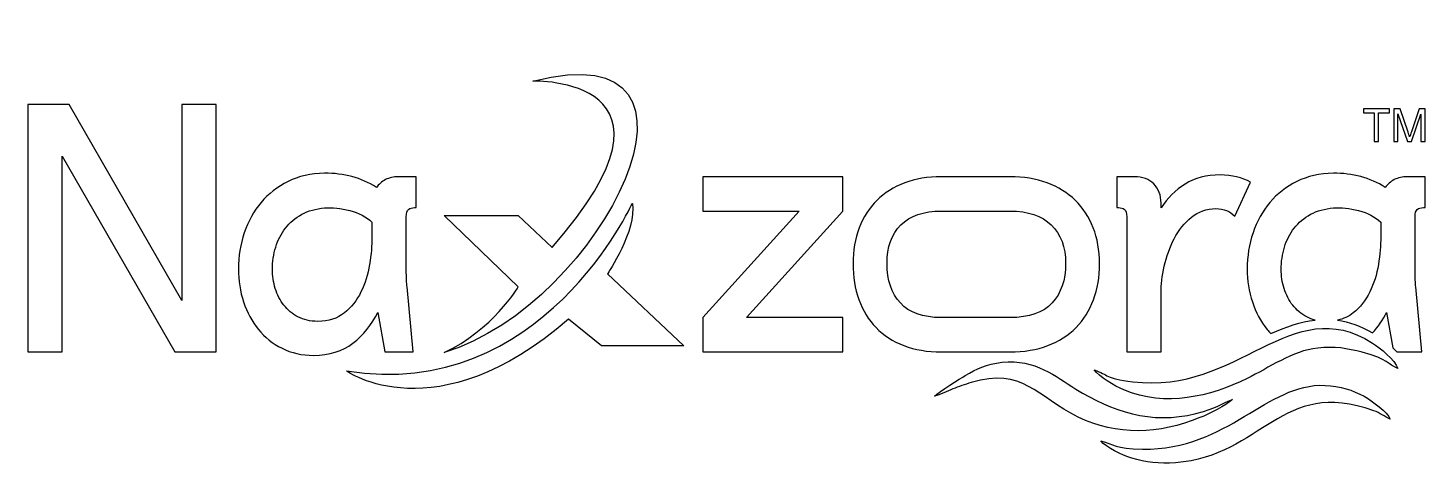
# Model space of a CAD drawing. Header units: centimetres. Extents: x -4.99 to 4.97, y -1.4 to 1.71.
import ezdxf

# ---------------------------------------------------------------- set-up
doc = ezdxf.new("R2010")
doc.units = ezdxf.units.CM
doc.header["$MEASUREMENT"] = 0
doc.layers.add('Layer 1', color=7, linetype='Continuous')

msp = doc.modelspace()

# ---------------------------------------------------------------- linework, layer by layer
at = {"layer": 'Layer 1', "color": 146}
for points, knots in [([(-1.49136, 0.37199), (-1.49136, 0.37199), (-2.02041, 0.37199), (-2.02041, 0.37199), (-2.02041, 0.37199), (-1.49136, -0.13631), (-1.49136, -0.13631), (-1.49136, -0.13631), (-1.67588, -0.44723), (-2.02041, -0.60296), (-0.89317, -0.26924), (0.08192, 1.70811), (-1.38759, 1.32976), (-1.38759, 1.32976), (-0.18008, 1.36182), (-1.24989, 0.14508), (-1.24989, 0.14508), (-1.49136, 0.37199), (-1.49136, 0.37199)], [0, 0, 0, 0, 0.1666667, 0.1666667, 0.1666667, 0.3333333, 0.3333333, 0.3333333, 0.5, 0.5, 0.5, 0.6666667, 0.6666667, 0.6666667, 0.8333333, 0.8333333, 0.8333333, 1, 1, 1, 1]), ([(-4.69193, 1.16254), (-4.69193, 1.16254), (-3.88931, -0.23226), (-3.88931, -0.23226), (-3.88931, -0.23226), (-3.88931, 1.16254), (-3.88931, 1.16254), (-3.88931, 1.16254), (-3.64461, 1.16254), (-3.64461, 1.16254), (-3.64461, 1.16254), (-3.64461, -0.5993), (-3.64461, -0.5993), (-3.64461, -0.5993), (-3.93825, -0.5993), (-3.93825, -0.5993), (-3.93825, -0.5993), (-4.74089, 0.79549), (-4.74089, 0.79549), (-4.74089, 0.79549), (-4.74089, -0.5993), (-4.74089, -0.5993), (-4.74089, -0.5993), (-4.98558, -0.5993), (-4.98558, -0.5993), (-4.98558, -0.5993), (-4.98558, 1.16254), (-4.98558, 1.16254), (-4.98558, 1.16254), (-4.69193, 1.16254), (-4.69193, 1.16254)], [0, 0, 0, 0, 0.1, 0.1, 0.1, 0.2, 0.2, 0.2, 0.3, 0.3, 0.3, 0.4, 0.4, 0.4, 0.5, 0.5, 0.5, 0.6, 0.6, 0.6, 0.7, 0.7, 0.7, 0.8, 0.8, 0.8, 0.9, 0.9, 0.9, 1, 1, 1, 1]), ([(-3.48555, -0.00958), (-3.48555, 0.08178), (-3.47169, 0.16824), (-3.44395, 0.24981), (-3.41623, 0.33137), (-3.37625, 0.40315), (-3.32404, 0.46515), (-3.27183, 0.52713), (-3.20781, 0.57689), (-3.13196, 0.61441), (-3.05609, 0.65194), (-2.96923, 0.6715), (-2.87135, 0.67314), (-2.73432, 0.67477), (-2.61114, 0.64133), (-2.50184, 0.57281), (-2.48553, 0.59565), (-2.46392, 0.61401), (-2.43699, 0.62788), (-2.41008, 0.64174), (-2.3795, 0.64867), (-2.34523, 0.64867), (-2.34523, 0.64867), (-2.21799, 0.64867), (-2.21799, 0.64867), (-2.21799, 0.64867), (-2.21799, 0.42844), (-2.21799, 0.42844), (-2.21799, 0.42844), (-2.23022, 0.42844), (-2.23022, 0.42844), (-2.24817, 0.42844), (-2.26244, 0.42436), (-2.27305, 0.4162), (-2.28364, 0.40805), (-2.28895, 0.3901), (-2.28895, 0.36237), (-2.28895, 0.36237), (-2.28895, -0.03894), (-2.28895, -0.03894), (-2.28895, -0.05362), (-2.28854, -0.06994), (-2.28773, -0.08788), (-2.28692, -0.10583), (-2.28569, -0.12214), (-2.28406, -0.13682), (-2.28406, -0.13682), (-2.24001, -0.5993), (-2.24001, -0.5993), (-2.24001, -0.5993), (-2.44312, -0.5993), (-2.44312, -0.5993), (-2.44312, -0.5993), (-2.49206, -0.31791), (-2.49206, -0.31791), (-2.5361, -0.40599), (-2.59524, -0.479), (-2.66946, -0.53691), (-2.7437, -0.59483), (-2.83709, -0.62379), (-2.94965, -0.62379), (-3.03285, -0.62379), (-3.10789, -0.60706), (-3.17478, -0.57362), (-3.24166, -0.54018), (-3.29795, -0.49531), (-3.34362, -0.43903), (-3.3893, -0.38275), (-3.42436, -0.31749), (-3.44885, -0.24327), (-3.47332, -0.16904), (-3.48555, -0.09115), (-3.48555, -0.00958)], [0, 0, 0, 0, 0.0416667, 0.0416667, 0.0416667, 0.0833333, 0.0833333, 0.0833333, 0.125, 0.125, 0.125, 0.1666667, 0.1666667, 0.1666667, 0.2083333, 0.2083333, 0.2083333, 0.25, 0.25, 0.25, 0.2916667, 0.2916667, 0.2916667, 0.3333333, 0.3333333, 0.3333333, 0.375, 0.375, 0.375, 0.4166667, 0.4166667, 0.4166667, 0.4583333, 0.4583333, 0.4583333, 0.5, 0.5, 0.5, 0.5416667, 0.5416667, 0.5416667, 0.5833333, 0.5833333, 0.5833333, 0.625, 0.625, 0.625, 0.6666667, 0.6666667, 0.6666667, 0.7083333, 0.7083333, 0.7083333, 0.75, 0.75, 0.75, 0.7916667, 0.7916667, 0.7916667, 0.8333333, 0.8333333, 0.8333333, 0.875, 0.875, 0.875, 0.9166667, 0.9166667, 0.9166667, 0.9583333, 0.9583333, 0.9583333, 1, 1, 1, 1]), ([(-0.17476, -0.35461), (-0.17476, -0.35461), (0.51042, 0.40397), (0.51042, 0.40397), (0.51042, 0.40397), (-0.17476, 0.40397), (-0.17476, 0.40397), (-0.17476, 0.40397), (-0.17476, 0.64867), (-0.17476, 0.64867), (-0.17476, 0.64867), (0.82118, 0.64867), (0.82118, 0.64867), (0.82118, 0.64867), (0.82118, 0.40397), (0.82118, 0.40397), (0.82118, 0.40397), (0.13601, -0.35461), (0.13601, -0.35461), (0.13601, -0.35461), (0.82118, -0.35461), (0.82118, -0.35461), (0.82118, -0.35461), (0.82118, -0.5993), (0.82118, -0.5993), (0.82118, -0.5993), (-0.17476, -0.5993), (-0.17476, -0.5993), (-0.17476, -0.5993), (-0.17476, -0.35461), (-0.17476, -0.35461)], [0, 0, 0, 0, 0.1, 0.1, 0.1, 0.2, 0.2, 0.2, 0.3, 0.3, 0.3, 0.4, 0.4, 0.4, 0.5, 0.5, 0.5, 0.6, 0.6, 0.6, 0.7, 0.7, 0.7, 0.8, 0.8, 0.8, 0.9, 0.9, 0.9, 1, 1, 1, 1]), ([(0.89459, 0.02957), (0.89459, 0.12257), (0.90928, 0.20739), (0.93863, 0.28407), (0.968, 0.36074), (1.01001, 0.426), (1.06466, 0.47983), (1.11931, 0.53366), (1.18538, 0.57526), (1.26288, 0.60463), (1.34036, 0.63399), (1.42722, 0.64867), (1.52347, 0.64867), (1.52347, 0.64867), (2.01289, 0.64867), (2.01289, 0.64867), (2.11076, 0.64867), (2.19927, 0.63399), (2.27838, 0.60463), (2.3575, 0.57526), (2.42439, 0.53366), (2.47904, 0.47983), (2.53369, 0.426), (2.57611, 0.36115), (2.60628, 0.2853), (2.63647, 0.20943), (2.65155, 0.1242), (2.65155, 0.02957), (2.65155, -0.06504), (2.63727, -0.15069), (2.60873, -0.22735), (2.58017, -0.30403), (2.53858, -0.3701), (2.48393, -0.42557), (2.42928, -0.48103), (2.3624, -0.52385), (2.28328, -0.55404), (2.20416, -0.58421), (2.11402, -0.5993), (2.01289, -0.5993), (2.01289, -0.5993), (1.52347, -0.5993), (1.52347, -0.5993), (1.42397, -0.5993), (1.33505, -0.58421), (1.25676, -0.55404), (1.17844, -0.52385), (1.11237, -0.48103), (1.05855, -0.42557), (1.0047, -0.3701), (0.96392, -0.30362), (0.93619, -0.22613), (0.90846, -0.14864), (0.89459, -0.0634), (0.89459, 0.02957)], [0, 0, 0, 0, 0.0555556, 0.0555556, 0.0555556, 0.1111111, 0.1111111, 0.1111111, 0.1666667, 0.1666667, 0.1666667, 0.2222222, 0.2222222, 0.2222222, 0.2777778, 0.2777778, 0.2777778, 0.3333333, 0.3333333, 0.3333333, 0.3888889, 0.3888889, 0.3888889, 0.4444444, 0.4444444, 0.4444444, 0.5, 0.5, 0.5, 0.5555556, 0.5555556, 0.5555556, 0.6111111, 0.6111111, 0.6111111, 0.6666667, 0.6666667, 0.6666667, 0.7222222, 0.7222222, 0.7222222, 0.7777778, 0.7777778, 0.7777778, 0.8333333, 0.8333333, 0.8333333, 0.8888889, 0.8888889, 0.8888889, 0.9444444, 0.9444444, 0.9444444, 1, 1, 1, 1]), ([(3.61569, 0.36727), (3.58142, 0.40315), (3.53656, 0.4211), (3.48109, 0.4211), (3.41421, 0.4211), (3.35589, 0.40071), (3.30612, 0.35992), (3.25637, 0.31914), (3.21559, 0.26816), (3.18377, 0.20698), (3.15196, 0.14581), (3.12832, 0.08056), (3.11281, 0.01122), (3.09731, -0.05812), (3.08957, -0.12133), (3.08957, -0.17842), (3.08957, -0.17842), (3.08957, -0.5993), (3.08957, -0.5993), (3.08957, -0.5993), (2.84487, -0.5993), (2.84487, -0.5993), (2.84487, -0.5993), (2.84487, 0.36237), (2.84487, 0.36237), (2.84487, 0.3901), (2.83957, 0.40805), (2.82896, 0.4162), (2.81836, 0.42436), (2.80409, 0.42844), (2.78614, 0.42844), (2.78614, 0.42844), (2.7739, 0.42844), (2.7739, 0.42844), (2.7739, 0.42844), (2.7739, 0.64867), (2.7739, 0.64867), (2.7739, 0.64867), (2.90115, 0.64867), (2.90115, 0.64867), (2.95824, 0.64867), (3.00393, 0.63154), (3.03818, 0.59728), (3.07244, 0.56303), (3.08957, 0.51735), (3.08957, 0.46025), (3.08957, 0.46025), (3.08957, 0.42599), (3.08957, 0.42599), (3.13526, 0.49614), (3.19235, 0.55283), (3.26087, 0.59607), (3.32938, 0.6393), (3.41257, 0.66091), (3.51045, 0.66091), (3.59529, 0.66091), (3.66788, 0.64378), (3.72825, 0.60952), (3.72825, 0.60952), (3.61569, 0.36727), (3.61569, 0.36727)], [0, 0, 0, 0, 0.05, 0.05, 0.05, 0.1, 0.1, 0.1, 0.15, 0.15, 0.15, 0.2, 0.2, 0.2, 0.25, 0.25, 0.25, 0.3, 0.3, 0.3, 0.35, 0.35, 0.35, 0.4, 0.4, 0.4, 0.45, 0.45, 0.45, 0.5, 0.5, 0.5, 0.55, 0.55, 0.55, 0.6, 0.6, 0.6, 0.65, 0.65, 0.65, 0.7, 0.7, 0.7, 0.75, 0.75, 0.75, 0.8, 0.8, 0.8, 0.85, 0.85, 0.85, 0.9, 0.9, 0.9, 0.95, 0.95, 0.95, 1, 1, 1, 1]), ([(3.70376, -0.00958), (3.70376, 0.08178), (3.71763, 0.16824), (3.74536, 0.24981), (3.7731, 0.33137), (3.81307, 0.40315), (3.86528, 0.46515), (3.91748, 0.52713), (3.9815, 0.57689), (4.05736, 0.61441), (4.13323, 0.65194), (4.22009, 0.6715), (4.31797, 0.67314), (4.455, 0.67477), (4.57817, 0.64133), (4.68747, 0.57281), (4.70378, 0.59565), (4.7254, 0.61401), (4.75232, 0.62788), (4.77924, 0.64174), (4.80982, 0.64867), (4.84408, 0.64867), (4.84408, 0.64867), (4.97133, 0.64867), (4.97133, 0.64867), (4.97133, 0.64867), (4.97133, 0.42844), (4.97133, 0.42844), (4.97133, 0.42844), (4.95909, 0.42844), (4.95909, 0.42844), (4.94114, 0.42844), (4.92687, 0.42436), (4.91626, 0.4162), (4.90567, 0.40805), (4.90036, 0.3901), (4.90036, 0.36237), (4.90036, 0.36237), (4.90036, -0.03894), (4.90036, -0.03894), (4.90036, -0.05362), (4.90078, -0.06994), (4.90159, -0.08788), (4.9024, -0.10583), (4.90363, -0.12214), (4.90526, -0.13682), (4.90526, -0.13682), (4.9493, -0.5993), (4.9493, -0.5993), (4.9493, -0.5993), (4.76986, -0.5993), (4.76986, -0.5993), (4.76076, -0.58969), (4.75117, -0.58025), (4.74129, -0.57109), (4.74129, -0.57109), (4.69726, -0.31791), (4.69726, -0.31791), (4.66993, -0.37257), (4.63678, -0.42141), (4.59782, -0.46445), (4.51148, -0.4134), (4.42912, -0.38475), (4.34841, -0.37336), (4.39053, -0.36405), (4.42727, -0.34679), (4.45867, -0.32158), (4.50843, -0.2816), (4.54799, -0.23185), (4.57735, -0.17231), (4.60672, -0.11277), (4.62711, -0.0475), (4.63853, 0.02345), (4.64995, 0.09442), (4.65566, 0.16008), (4.65566, 0.22044), (4.65566, 0.22044), (4.65566, 0.32567), (4.65566, 0.32567), (4.61488, 0.36318), (4.56227, 0.39051), (4.49783, 0.40763), (4.43338, 0.42477), (4.37344, 0.43088), (4.31797, 0.42599), (4.25598, 0.4211), (4.20174, 0.40601), (4.15524, 0.38072), (4.10875, 0.35544), (4.07001, 0.3228), (4.03901, 0.28285), (4.00801, 0.24288), (3.98477, 0.19761), (3.96927, 0.14704), (3.95377, 0.09646), (3.94601, 0.04344), (3.94601, -0.01203), (3.94601, -0.0577), (3.95296, -0.10297), (3.96683, -0.14784), (3.9807, -0.19271), (4.00108, -0.23226), (4.028, -0.26651), (4.05492, -0.30076), (4.08836, -0.32851), (4.12831, -0.34972), (4.14666, -0.35945), (4.16647, -0.36695), (4.18774, -0.37221), (4.08406, -0.38461), (3.98054, -0.42064), (3.87207, -0.46903), (3.86292, -0.45942), (3.85413, -0.44941), (3.84569, -0.43903), (3.80001, -0.38275), (3.76495, -0.31749), (3.74047, -0.24327), (3.716, -0.16904), (3.70376, -0.09115), (3.70376, -0.00958)], [0, 0, 0, 0, 0.025, 0.025, 0.025, 0.05, 0.05, 0.05, 0.075, 0.075, 0.075, 0.1, 0.1, 0.1, 0.125, 0.125, 0.125, 0.15, 0.15, 0.15, 0.175, 0.175, 0.175, 0.2, 0.2, 0.2, 0.225, 0.225, 0.225, 0.25, 0.25, 0.25, 0.275, 0.275, 0.275, 0.3, 0.3, 0.3, 0.325, 0.325, 0.325, 0.35, 0.35, 0.35, 0.375, 0.375, 0.375, 0.4, 0.4, 0.4, 0.425, 0.425, 0.425, 0.45, 0.45, 0.45, 0.475, 0.475, 0.475, 0.5, 0.5, 0.5, 0.525, 0.525, 0.525, 0.55, 0.55, 0.55, 0.575, 0.575, 0.575, 0.6, 0.6, 0.6, 0.625, 0.625, 0.625, 0.65, 0.65, 0.65, 0.675, 0.675, 0.675, 0.7, 0.7, 0.7, 0.725, 0.725, 0.725, 0.75, 0.75, 0.75, 0.775, 0.775, 0.775, 0.8, 0.8, 0.8, 0.825, 0.825, 0.825, 0.85, 0.85, 0.85, 0.875, 0.875, 0.875, 0.9, 0.9, 0.9, 0.925, 0.925, 0.925, 0.95, 0.95, 0.95, 0.975, 0.975, 0.975, 1, 1, 1, 1]), ([(-2.53366, 0.32567), (-2.57444, 0.36318), (-2.62705, 0.39051), (-2.69149, 0.40763), (-2.75593, 0.42477), (-2.81589, 0.43088), (-2.87135, 0.42599), (-2.93334, 0.4211), (-2.98758, 0.40601), (-3.03408, 0.38072), (-3.08056, 0.35544), (-3.11932, 0.3228), (-3.15031, 0.28285), (-3.1813, 0.24288), (-3.20455, 0.19761), (-3.22005, 0.14704), (-3.23554, 0.09646), (-3.2433, 0.04344), (-3.2433, -0.01203), (-3.2433, -0.0577), (-3.23636, -0.10297), (-3.22249, -0.14784), (-3.20863, -0.19271), (-3.18824, -0.23226), (-3.16131, -0.26651), (-3.1344, -0.30076), (-3.10096, -0.32851), (-3.061, -0.34972), (-3.02102, -0.37092), (-2.97412, -0.38153), (-2.92028, -0.38153), (-2.84361, -0.38153), (-2.7804, -0.36153), (-2.73064, -0.32158), (-2.68089, -0.2816), (-2.64132, -0.23185), (-2.61197, -0.17231), (-2.5826, -0.11277), (-2.56222, -0.0475), (-2.55078, 0.02345), (-2.53937, 0.09442), (-2.53366, 0.16008), (-2.53366, 0.22044), (-2.53366, 0.22044), (-2.53366, 0.32567), (-2.53366, 0.32567)], [0, 0, 0, 0, 0.0666667, 0.0666667, 0.0666667, 0.1333333, 0.1333333, 0.1333333, 0.2, 0.2, 0.2, 0.2666667, 0.2666667, 0.2666667, 0.3333333, 0.3333333, 0.3333333, 0.4, 0.4, 0.4, 0.4666667, 0.4666667, 0.4666667, 0.5333333, 0.5333333, 0.5333333, 0.6, 0.6, 0.6, 0.6666667, 0.6666667, 0.6666667, 0.7333333, 0.7333333, 0.7333333, 0.8, 0.8, 0.8, 0.8666667, 0.8666667, 0.8666667, 0.9333333, 0.9333333, 0.9333333, 1, 1, 1, 1]), ([(2.01289, -0.35461), (2.14992, -0.35461), (2.25024, -0.31993), (2.31387, -0.25061), (2.37748, -0.18128), (2.4093, -0.08787), (2.4093, 0.02957), (2.4093, 0.14704), (2.37545, 0.2388), (2.30775, 0.30486), (2.24004, 0.37094), (2.14176, 0.40397), (2.01289, 0.40397), (2.01289, 0.40397), (1.52347, 0.40397), (1.52347, 0.40397), (1.39786, 0.40397), (1.30202, 0.37094), (1.23595, 0.30486), (1.16988, 0.2388), (1.13684, 0.14704), (1.13684, 0.02957), (1.13684, -0.08787), (1.16866, -0.18128), (1.23229, -0.25061), (1.29591, -0.31993), (1.39296, -0.35461), (1.52347, -0.35461), (1.52347, -0.35461), (2.01289, -0.35461), (2.01289, -0.35461)], [0, 0, 0, 0, 0.1, 0.1, 0.1, 0.2, 0.2, 0.2, 0.3, 0.3, 0.3, 0.4, 0.4, 0.4, 0.5, 0.5, 0.5, 0.6, 0.6, 0.6, 0.7, 0.7, 0.7, 0.8, 0.8, 0.8, 0.9, 0.9, 0.9, 1, 1, 1, 1])]:
    msp.add_open_spline(points, degree=3, knots=knots, dxfattribs=at)
at = {"layer": 'Layer 1', "color": 250}
for points, knots in [([(4.60956, 0.89829), (4.60956, 0.89829), (4.60956, 1.1043), (4.60956, 1.1043), (4.60956, 1.1043), (4.53263, 1.1043), (4.53263, 1.1043), (4.53263, 1.1043), (4.53263, 1.13168), (4.53263, 1.13168), (4.53263, 1.13168), (4.71744, 1.13168), (4.71744, 1.13168), (4.71744, 1.13168), (4.71744, 1.1043), (4.71744, 1.1043), (4.71744, 1.1043), (4.64053, 1.1043), (4.64053, 1.1043), (4.64053, 1.1043), (4.64053, 0.89829), (4.64053, 0.89829), (4.64053, 0.89829), (4.60956, 0.89829), (4.60956, 0.89829)], [0, 0, 0, 0, 0.125, 0.125, 0.125, 0.25, 0.25, 0.25, 0.375, 0.375, 0.375, 0.5, 0.5, 0.5, 0.625, 0.625, 0.625, 0.75, 0.75, 0.75, 0.875, 0.875, 0.875, 1, 1, 1, 1]), ([(4.74869, 0.89829), (4.74869, 0.89829), (4.74869, 1.13168), (4.74869, 1.13168), (4.74869, 1.13168), (4.79498, 1.13168), (4.79498, 1.13168), (4.79498, 1.13168), (4.85017, 0.96647), (4.85017, 0.96647), (4.85528, 0.95109), (4.85897, 0.93958), (4.86131, 0.93192), (4.86396, 0.9404), (4.86815, 0.95289), (4.8738, 0.96935), (4.8738, 0.96935), (4.92998, 1.13168), (4.92998, 1.13168), (4.92998, 1.13168), (4.97132, 1.13168), (4.97132, 1.13168), (4.97132, 1.13168), (4.97132, 0.89829), (4.97132, 0.89829), (4.97132, 0.89829), (4.94166, 0.89829), (4.94166, 0.89829), (4.94166, 0.89829), (4.94166, 1.09355), (4.94166, 1.09355), (4.94166, 1.09355), (4.87353, 0.89829), (4.87353, 0.89829), (4.87353, 0.89829), (4.84572, 0.89829), (4.84572, 0.89829), (4.84572, 0.89829), (4.77835, 1.09712), (4.77835, 1.09712), (4.77835, 1.09712), (4.77835, 0.89829), (4.77835, 0.89829), (4.77835, 0.89829), (4.74869, 0.89829), (4.74869, 0.89829)], [0, 0, 0, 0, 0.0666667, 0.0666667, 0.0666667, 0.1333333, 0.1333333, 0.1333333, 0.2, 0.2, 0.2, 0.2666667, 0.2666667, 0.2666667, 0.3333333, 0.3333333, 0.3333333, 0.4, 0.4, 0.4, 0.4666667, 0.4666667, 0.4666667, 0.5333333, 0.5333333, 0.5333333, 0.6, 0.6, 0.6, 0.6666667, 0.6666667, 0.6666667, 0.7333333, 0.7333333, 0.7333333, 0.8, 0.8, 0.8, 0.8666667, 0.8666667, 0.8666667, 0.9333333, 0.9333333, 0.9333333, 1, 1, 1, 1])]:
    msp.add_open_spline(points, degree=3, knots=knots, dxfattribs=at)
at = {"layer": 'Layer 1', "color": 153}
for points, knots in [([(-0.67821, 0.45888), (-0.67821, 0.45888), (-1.32287, -0.96082), (-2.71492, -0.73478), (-2.71492, -0.73478), (-2.08317, -1.18987), (-1.13274, -0.3655), (-1.13274, -0.3655), (-0.89748, -0.55564), (-0.89748, -0.55564), (-0.89748, -0.55564), (-0.31177, -0.55564), (-0.31177, -0.55564), (-0.31177, -0.55564), (-0.85555, -0.04334), (-0.85555, -0.04334), (-0.85555, -0.04334), (-0.644, 0.26984), (-0.67821, 0.45888)], [0, 0, 0, 0, 0.1666667, 0.1666667, 0.1666667, 0.3333333, 0.3333333, 0.3333333, 0.5, 0.5, 0.5, 0.6666667, 0.6666667, 0.6666667, 0.8333333, 0.8333333, 0.8333333, 1, 1, 1, 1]), ([(2.61331, -0.72655), (2.64628, -0.77358), (2.75873, -0.84199), (2.82363, -0.86947), (3.1233, -0.99633), (3.43879, -0.91649), (3.70274, -0.78864), (3.85796, -0.71346), (4.02517, -0.59111), (4.2063, -0.57172), (4.3267, -0.55882), (4.41641, -0.57354), (4.52365, -0.6022), (4.71506, -0.65334), (4.70335, -0.68795), (4.77708, -0.7164), (4.75897, -0.65674), (4.64951, -0.57065), (4.59594, -0.53615), (4.01869, -0.16435), (3.64012, -0.90856), (2.88823, -0.81131), (2.68557, -0.7851), (2.71974, -0.7648), (2.61331, -0.72655)], [0, 0, 0, 0, 0.125, 0.125, 0.125, 0.25, 0.25, 0.25, 0.375, 0.375, 0.375, 0.5, 0.5, 0.5, 0.625, 0.625, 0.625, 0.75, 0.75, 0.75, 0.875, 0.875, 0.875, 1, 1, 1, 1]), ([(1.47626, -0.91438), (1.51326, -0.90529), (1.56784, -0.87831), (1.60546, -0.86303), (1.64957, -0.84512), (1.68908, -0.83211), (1.73682, -0.81753), (2.10255, -0.70583), (2.20496, -0.91948), (2.4989, -1.06319), (2.77462, -1.19799), (3.07586, -1.18667), (3.36688, -1.06748), (3.43202, -1.0408), (3.55375, -0.97993), (3.59799, -0.93914), (3.50649, -0.97126), (3.49792, -0.99765), (3.33805, -1.03808), (3.01734, -1.1192), (2.73799, -1.02105), (2.48222, -0.8637), (2.33663, -0.77413), (2.19568, -0.64964), (1.95796, -0.67304), (1.84422, -0.68424), (1.77504, -0.72006), (1.69395, -0.76802), (1.66343, -0.78607), (1.50231, -0.88246), (1.47626, -0.91438)], [0, 0, 0, 0, 0.1, 0.1, 0.1, 0.2, 0.2, 0.2, 0.3, 0.3, 0.3, 0.4, 0.4, 0.4, 0.5, 0.5, 0.5, 0.6, 0.6, 0.6, 0.7, 0.7, 0.7, 0.8, 0.8, 0.8, 0.9, 0.9, 0.9, 1, 1, 1, 1]), ([(2.66121, -1.23264), (2.69799, -1.28008), (2.81195, -1.33424), (2.88044, -1.35553), (2.97807, -1.38589), (3.07972, -1.39789), (3.19182, -1.38912), (3.81781, -1.3401), (3.94068, -0.78061), (4.60536, -1.01807), (4.65093, -1.03436), (4.6813, -1.05965), (4.72381, -1.07797), (4.70446, -1.02962), (4.59558, -0.94742), (4.53701, -0.91539), (4.45566, -0.87091), (4.36683, -0.84221), (4.25876, -0.83749), (3.8412, -0.81924), (3.57478, -1.29723), (2.95691, -1.2923), (2.7597, -1.29073), (2.75404, -1.25432), (2.66121, -1.23264)], [0, 0, 0, 0, 0.125, 0.125, 0.125, 0.25, 0.25, 0.25, 0.375, 0.375, 0.375, 0.5, 0.5, 0.5, 0.625, 0.625, 0.625, 0.75, 0.75, 0.75, 0.875, 0.875, 0.875, 1, 1, 1, 1])]:
    msp.add_open_spline(points, degree=3, knots=knots, dxfattribs=at)

doc.saveas('drawing.dxf')
